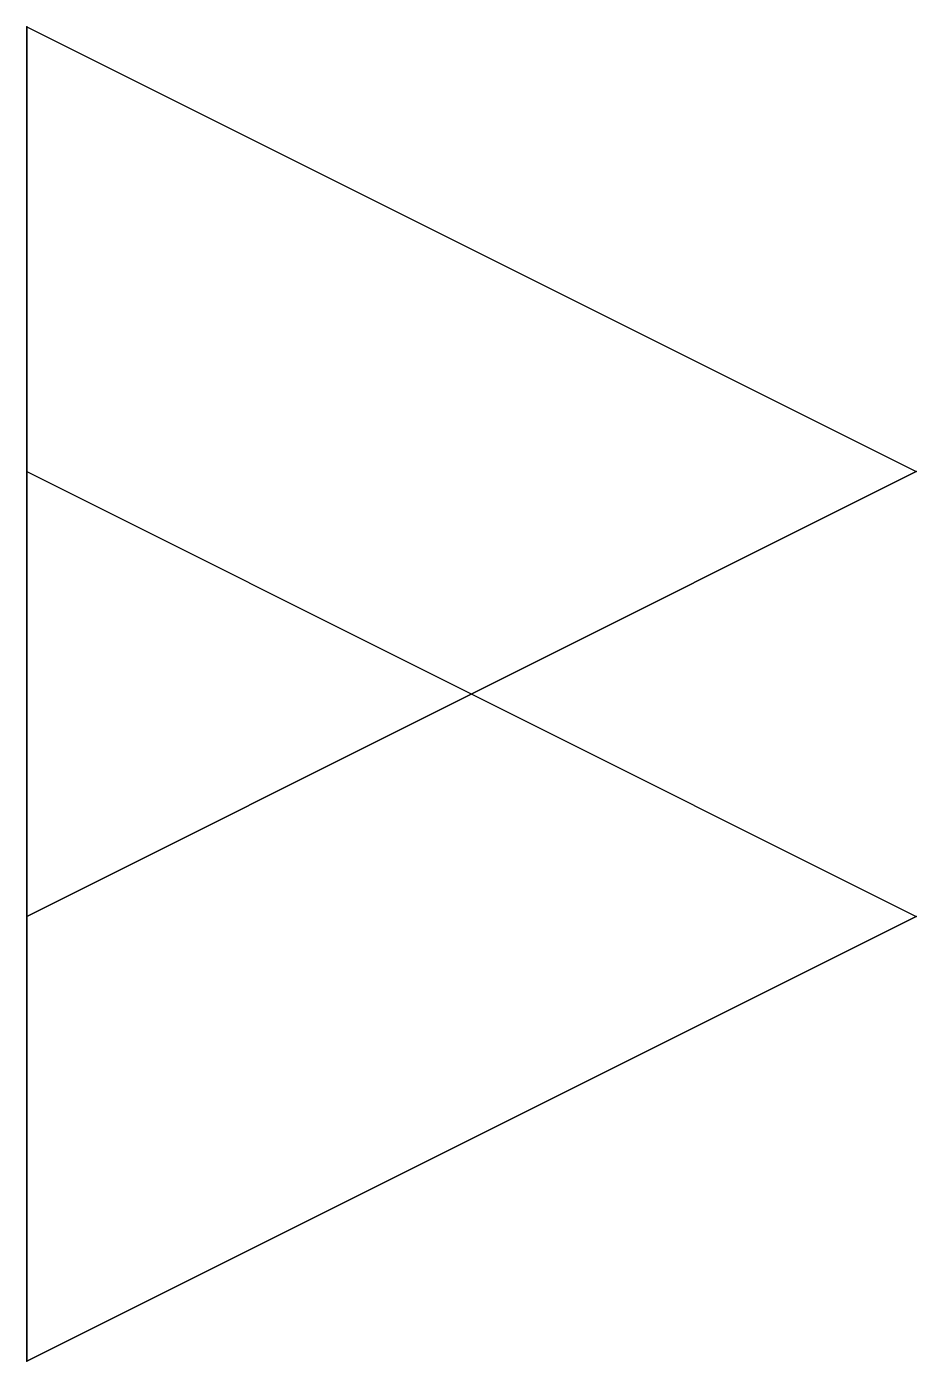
# Model space of a CAD drawing. Header units: metres. Extents: x 0 to 1, y -1.5 to 0.
import ezdxf

# ---------------------------------------------------------------- set-up
doc = ezdxf.new("R2010")
doc.units = ezdxf.units.M

msp = doc.modelspace()

# ---------------------------------------------------------------- linework, layer by layer
at = {"layer": 'neuer Layer 1'}
for p, q in [((0, 0), (0, -1)), ((0, 0), (1, -0.5)), ((0, -1), (1, -0.5))]:
    msp.add_line(p, q, dxfattribs=at)
for p in [(0, 0), (1, -0.5), (0, -1)]:
    msp.add_point(p, dxfattribs=at)
msp.add_3dface([(0, -1), (0, 0), (1, -0.5)], dxfattribs=at)
at = {"layer": 'neuer Layer 2'}
for p, q in [((0, -0.5), (0, -1.5)), ((0, -0.5), (1, -1)), ((0, -1.5), (1, -1))]:
    msp.add_line(p, q, dxfattribs=at)
for p in [(0, -0.5), (1, -1), (0, -1.5)]:
    msp.add_point(p, dxfattribs=at)
msp.add_3dface([(0, -1.5), (0, -0.5), (1, -1)], dxfattribs=at)

doc.saveas('drawing.dxf')
